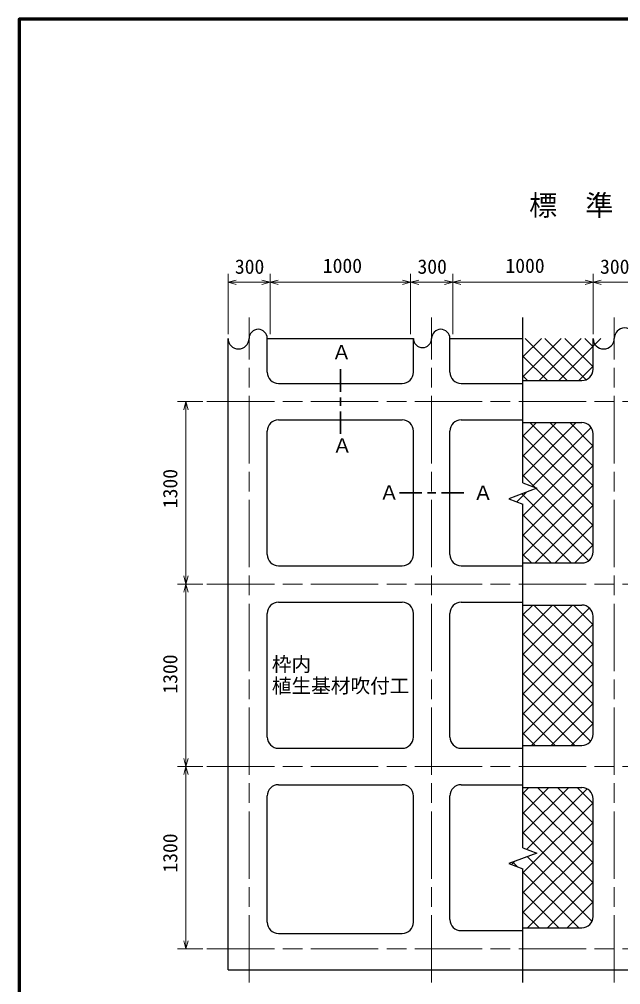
# Model space of a CAD drawing. Units: millimetres, scale not verified. Extents: x 400 to 16400, y 400 to 11650.
# Drawn here: x 400 to 4682, y 4601 to 11480 of the extents above; entities that cross this region are included whole.
import ezdxf
from ezdxf.enums import TextEntityAlignment as Align

# ---------------------------------------------------------------- set-up
doc = ezdxf.new("R2010")
doc.units = ezdxf.units.MM
doc.header["$LTSCALE"] = 40
doc.linetypes.add('CHAIN', pattern=[18.5, 12, -1.5, 3.5, -1.5])
for name, color, linetype, lineweight in [('C-BMK', 2, 'CHAIN', 13), ('C-STR', 1, 'Continuous', 25), ('C-STR-DIM', 1, 'Continuous', 13), ('C-TTL', 2, 'Continuous', 70)]:
    doc.layers.add(name, color=color, linetype=linetype, lineweight=lineweight)
doc.layers.add('C-BMK-TXT', color=3, linetype='Continuous')
doc.layers.add('C-TTL-TXT', color=7, linetype='Continuous')
doc.styles.add('ＭＳ ゴシック', font='')
doc.styles.get('ＭＳ ゴシック').set_extended_font_data('MS Gothic')

msp = doc.modelspace()

# ---------------------------------------------------------------- linework, layer by layer
at = {"layer": 'C-BMK'}
for p, q in [((2035.95, 4615.81), (2035.95, 9355.81)), ((3335.95, 4615.81), (3335.95, 9355.81)), ((4635.95, 4615.81), (4635.95, 9355.81)), ((1735.95, 8755.81), (5285.95, 8755.81)), ((1735.95, 7455.81), (5285.95, 7455.81)), ((1735.95, 6155.81), (5285.95, 6155.81)), ((1735.95, 4855.81), (5285.95, 4855.81))]:
    msp.add_line(p, q, dxfattribs=at)
at = {"layer": 'C-BMK', "color": 3, "linetype": 'Continuous', "lineweight": 35}
for p, q in [((2685.95, 8985.81), (2685.95, 8825.81)), ((2685.95, 8785.81), (2685.95, 8725.81)), ((2685.95, 8525.81), (2685.95, 8685.81)), ((3105.95, 8105.81), (3265.95, 8105.81)), ((3305.95, 8105.81), (3365.95, 8105.81)), ((3565.95, 8105.81), (3405.95, 8105.81))]:
    msp.add_line(p, q, dxfattribs=at)
at = {"layer": 'C-STR', "color": 7}
for p, q in [((3985.95, 8175.81), (3985.95, 9355.81)), ((1885.95, 4705.81), (1885.95, 9205.81)), ((2165.95, 8965.81), (2165.95, 9205.81)), ((2165.95, 9205.81), (3205.95, 9205.81)), ((3205.95, 8965.81), (3205.95, 9205.81)), ((3465.95, 8965.81), (3465.95, 9205.81)), ((3465.95, 9205.81), (3985.95, 9205.81)), ((4485.95, 8985.81), (4485.95, 9205.81)), ((2245.95, 8885.81), (3125.95, 8885.81)), ((3545.95, 8885.81), (3985.95, 8885.81)), ((3985.95, 8905.81), (4405.95, 8905.81)), ((2245.95, 8625.81), (3125.95, 8625.81)), ((3545.95, 8625.81), (3985.95, 8625.81)), ((3985.95, 8605.81), (4405.95, 8605.81)), ((2165.95, 7665.81), (2165.95, 8545.81)), ((3205.95, 7665.81), (3205.95, 8545.81)), ((3465.95, 7665.81), (3465.95, 8545.81)), ((4485.95, 7685.81), (4485.95, 8525.81)), ((4085.95, 8138.31), (3885.95, 8063.31)), ((3985.95, 8175.81), (4085.95, 8138.31)), ((3885.95, 8063.31), (3985.95, 8025.81)), ((3985.95, 5575.81), (3985.95, 8025.81)), ((2245.95, 7585.81), (3125.95, 7585.81)), ((3545.95, 7585.81), (3985.95, 7585.81)), ((3985.95, 7605.81), (4405.95, 7605.81)), ((2245.95, 7325.81), (3125.95, 7325.81)), ((3545.95, 7325.81), (3985.95, 7325.81)), ((3985.95, 7305.81), (4405.95, 7305.81)), ((2165.95, 6365.81), (2165.95, 7245.81)), ((3205.95, 6365.81), (3205.95, 7245.81)), ((3465.95, 6365.81), (3465.95, 7245.81)), ((4485.95, 6385.81), (4485.95, 7225.81)), ((2245.95, 6285.81), (3125.95, 6285.81)), ((3545.95, 6285.81), (3985.95, 6285.81)), ((3985.95, 6305.81), (4405.95, 6305.81)), ((2245.95, 6025.81), (3125.95, 6025.81)), ((3545.95, 6025.81), (3985.95, 6025.81)), ((3985.95, 6005.81), (4405.95, 6005.81)), ((2165.95, 5045.81), (2165.95, 5945.81)), ((3205.95, 5045.81), (3205.95, 5945.81)), ((3465.95, 5065.81), (3465.95, 5945.81)), ((4485.95, 5085.81), (4485.95, 5925.81)), ((3985.95, 5575.81), (4085.95, 5538.31)), ((4085.95, 5538.31), (3885.95, 5463.31)), ((3885.95, 5463.31), (3985.95, 5425.81)), ((3985.95, 4615.81), (3985.95, 5425.81)), ((2245.95, 4965.81), (3125.95, 4965.81)), ((3545.95, 4985.81), (3985.95, 4985.81)), ((3985.95, 5005.81), (4405.95, 5005.81)), ((1885.95, 4705.81), (5285.95, 4705.81))]:
    msp.add_line(p, q, dxfattribs=at)
at = {"layer": 'C-STR'}
for p, q in [((4117.57, 9205.81), (3985.95, 9074.18)), ((3985.95, 8932.76), (4258.99, 9205.81)), ((4301.63, 8905.81), (4001.63, 9205.81)), ((4400.41, 9205.81), (4100.41, 8905.81)), ((4143.06, 9205.81), (4436.85, 8912.01)), ((4241.84, 8905.81), (4485.95, 9149.92)), ((4481.79, 9008.5), (4284.48, 9205.81)), ((4425.9, 9205.81), (4481.79, 9149.92)), ((4485.95, 9149.92), (4541.84, 9205.81)), ((3985.95, 9080.07), (4160.21, 8905.81)), ((4485.95, 9008.5), (4383.26, 8905.81)), ((4018.79, 8905.81), (3985.95, 8938.65)), ((3985.95, 8602.24), (3989.52, 8605.81)), ((4083.26, 8605.81), (3985.95, 8508.5)), ((3985.95, 8367.08), (4224.68, 8605.81)), ((4366.1, 8605.81), (3985.95, 8225.65)), ((4485.95, 8155.81), (4035.95, 8605.81)), ((4177.37, 8605.81), (4481.79, 8301.39)), ((4481.79, 8442.81), (4318.79, 8605.81)), ((4052.55, 8150.83), (4472.27, 8570.55)), ((3985.95, 8514.38), (4485.95, 8014.38)), ((4485.95, 8442.81), (3985.95, 7942.81)), ((4485.95, 7872.96), (3985.95, 8372.96)), ((3985.95, 7801.39), (4485.95, 8301.39)), ((3985.95, 8231.54), (4075.13, 8142.36)), ((4485.95, 8159.97), (3985.95, 7659.97)), ((4081.03, 8136.46), (4485.95, 7731.54)), ((3943.46, 8041.74), (4012.47, 8110.75)), ((4454.13, 7621.94), (3978.18, 8097.89)), ((4073.21, 7605.81), (4485.95, 8018.55)), ((3985.95, 7948.7), (4328.84, 7605.81)), ((4485.95, 7877.13), (4214.63, 7605.81)), ((4187.42, 7605.81), (3985.95, 7807.28)), ((4356.05, 7605.81), (4481.79, 7731.54)), ((3985.95, 7665.86), (4046, 7605.81)), ((3985.95, 7235.7), (4056.05, 7305.81)), ((4197.47, 7305.81), (3985.95, 7094.28)), ((3985.95, 6952.86), (4338.89, 7305.81)), ((4063.16, 7305.81), (4485.95, 6883.01)), ((4481.79, 7028.6), (4204.58, 7305.81)), ((4346, 7305.81), (4481.79, 7170.02)), ((4459.63, 7285.12), (3985.95, 6811.44)), ((4485.95, 6741.59), (3985.95, 7241.59)), ((3985.95, 6670.02), (4485.95, 7170.02)), ((3985.95, 7100.17), (4481.79, 6604.33)), ((4485.95, 7028.6), (3985.95, 6528.6)), ((4485.95, 6458.75), (3985.95, 6958.75)), ((3985.95, 6387.18), (4485.95, 6887.18)), ((3985.95, 6817.33), (4467.98, 6335.29)), ((4485.95, 6745.75), (4046, 6305.81)), ((4356.05, 6305.81), (3985.95, 6675.91)), ((4187.42, 6305.81), (4485.95, 6604.33)), ((3985.95, 6534.48), (4214.63, 6305.81)), ((4485.95, 6462.91), (4328.84, 6305.81)), ((4073.21, 6305.81), (3985.95, 6393.06)), ((3985.95, 6308.34), (3988.49, 6305.81)), ((4028.84, 6005.81), (3985.95, 5962.91)), ((3985.95, 5821.49), (4170.26, 6005.81)), ((4311.68, 6005.81), (3985.95, 5680.07)), ((4012.97, 5565.67), (4443.66, 5996.36)), ((4485.95, 5610.22), (4090.36, 6005.81)), ((4231.79, 6005.81), (4481.79, 5755.81)), ((4485.95, 5893.06), (4373.21, 6005.81)), ((3985.95, 5968.8), (4485.95, 5468.8)), ((4485.95, 5897.23), (3985.95, 5397.23)), ((4485.95, 5327.38), (3985.95, 5827.38)), ((3985.95, 5255.81), (4485.95, 5755.81)), ((3985.95, 5685.96), (4485.95, 5185.96)), ((4485.95, 5614.38), (3985.95, 5114.38)), ((4478.46, 5052.02), (4017.75, 5512.73)), ((3903.88, 5456.58), (3925.4, 5478.1)), ((3914.9, 5474.16), (3949.64, 5439.42)), ((4018.79, 5005.81), (4485.95, 5472.96)), ((3985.95, 5403.11), (4383.26, 5005.81)), ((4481.79, 5327.38), (4160.21, 5005.81)), ((4241.84, 5005.81), (3985.95, 5261.69)), ((4301.63, 5005.81), (4485.95, 5190.12)), ((3985.95, 5120.27), (4100.41, 5005.81)), ((3985.95, 5005.88), (3986.02, 5005.81))]:
    msp.add_line(p, q, dxfattribs=at)
at = {"layer": 'C-STR', "color": 7}
for centre, radius, start, end in [((2100.95, 9205.81), 65, 0, 180), ((3400.95, 9205.81), 65, 0, 180), ((4710.95, 9205.81), 75, 0, 180), ((1960.95, 9205.81), 75, 180.00008, 0.00008), ((3270.95, 9205.81), 65, 180, 0), ((4560.95, 9205.81), 75, 180.00008, 0.00008), ((2245.95, 8965.81), 80, 180, 270), ((3125.95, 8965.81), 80, 270, 0), ((3545.95, 8965.81), 80, 180, 270), ((4405.95, 8985.81), 80, 270, 0), ((2245.95, 8545.81), 80, 90, 180), ((3125.95, 8545.81), 80, 0, 90), ((3545.95, 8545.81), 80, 90, 180), ((4405.95, 8525.81), 80, 0, 90), ((2245.95, 7665.81), 80, 180, 270), ((3125.95, 7665.81), 80, 270, 0), ((3545.95, 7665.81), 80, 180, 270), ((4405.95, 7685.81), 80, 270, 0), ((2245.95, 7245.81), 80, 90, 180), ((3125.95, 7245.81), 80, 0, 90), ((3545.95, 7245.81), 80, 90, 180), ((4405.95, 7225.81), 80, 0, 90), ((2245.95, 6365.81), 80, 180, 270), ((3125.95, 6365.81), 80, 270, 0), ((3545.95, 6365.81), 80, 180, 270), ((4405.95, 6385.81), 80, 270, 0), ((2245.95, 5945.81), 80, 90, 180), ((3125.95, 5945.81), 80, 0, 90), ((3545.95, 5945.81), 80, 90, 180), ((4405.95, 5925.81), 80, 0, 90), ((2245.95, 5045.81), 80, 180, 270), ((3125.95, 5045.81), 80, 270, 0), ((3545.95, 5065.81), 80, 180, 270), ((4405.95, 5085.81), 80, 270, 0)]:
    msp.add_arc(centre, radius, start, end, dxfattribs=at)
at = {"layer": 'C-STR-DIM'}
for p, q in [((1885.95, 9235.81), (1885.95, 9665.81)), ((2185.95, 9235.81), (2185.95, 9665.81)), ((3185.95, 9235.81), (3185.95, 9665.81)), ((3485.95, 9235.81), (3485.95, 9665.81)), ((4485.95, 9235.81), (4485.95, 9665.81)), ((1885.95, 9605.81), (1943.9, 9621.33)), ((1885.95, 9605.81), (1943.9, 9590.28)), ((1885.95, 9605.81), (2185.95, 9605.81)), ((2185.95, 9605.81), (2127.99, 9621.33)), ((2185.95, 9605.81), (2127.99, 9590.28)), ((2185.95, 9605.81), (2243.9, 9621.33)), ((2185.95, 9605.81), (2243.9, 9590.28)), ((2185.95, 9605.81), (3185.95, 9605.81)), ((3185.95, 9605.81), (3127.99, 9621.33)), ((3185.95, 9605.81), (3127.99, 9590.28)), ((3185.95, 9605.81), (3243.9, 9621.33)), ((3185.95, 9605.81), (3243.9, 9590.28)), ((3185.95, 9605.81), (3485.95, 9605.81)), ((3485.95, 9605.81), (3427.99, 9621.33)), ((3485.95, 9605.81), (3427.99, 9590.28)), ((3485.95, 9605.81), (3543.9, 9621.33)), ((3485.95, 9605.81), (3543.9, 9590.28)), ((3485.95, 9605.81), (4485.95, 9605.81)), ((4485.95, 9605.81), (4427.99, 9621.33)), ((4485.95, 9605.81), (4427.99, 9590.28)), ((4485.95, 9605.81), (4543.9, 9621.33)), ((4485.95, 9605.81), (4543.9, 9590.28)), ((4485.95, 9605.81), (4785.95, 9605.81)), ((1705.95, 8755.81), (1525.95, 8755.81)), ((1585.95, 8755.81), (1570.42, 8697.85)), ((1585.95, 8755.81), (1601.48, 8697.85)), ((1585.95, 7455.81), (1585.95, 8755.81)), ((1585.95, 7455.81), (1570.42, 7513.76)), ((1585.95, 7455.81), (1601.48, 7513.76)), ((1705.95, 7455.81), (1525.95, 7455.81)), ((1585.95, 7455.81), (1570.42, 7397.85)), ((1585.95, 7455.81), (1601.48, 7397.85)), ((1585.95, 6155.81), (1585.95, 7455.81)), ((1585.95, 6155.81), (1570.42, 6213.76)), ((1585.95, 6155.81), (1601.48, 6213.76)), ((1705.95, 6155.81), (1525.95, 6155.81)), ((1585.95, 6155.81), (1570.42, 6097.85)), ((1585.95, 6155.81), (1601.48, 6097.85)), ((1585.95, 4855.81), (1585.95, 6155.81)), ((1585.95, 4855.81), (1570.42, 4913.76)), ((1585.95, 4855.81), (1601.48, 4913.76)), ((1705.95, 4855.81), (1525.95, 4855.81))]:
    msp.add_line(p, q, dxfattribs=at)
at = {"layer": 'C-TTL'}
msp.add_lwpolyline([(400, 400), (16400, 400), (16400, 11480), (400, 11480)], close=True, dxfattribs=at)

# ---------------------------------------------------------------- texts
at = {"layer": 'C-BMK-TXT', "style": 'ＭＳ ゴシック'}
for p in [(2624.36, 9025.81), (2629.69, 8360.47), (2963.62, 8026.04), (3632.28, 8024.04)]:
    msp.add_text('Ａ', height=102.6, dxfattribs=at).set_placement(p, align=Align.BOTTOM_LEFT)
at = {"layer": 'C-BMK-TXT', "color": 7, "style": 'ＭＳ ゴシック'}
for s, p in [('枠内', (2197.88, 6802.02)), ('植生基材吹付工', (2197.88, 6648.69))]:
    msp.add_text(s, height=102.6, dxfattribs=at).set_placement(p, align=Align.BOTTOM_LEFT)
at = {"layer": 'C-STR-DIM', "color": 7, "style": 'ＭＳ ゴシック'}
for s, p in [('1000', (2561.22, 9642.16)), ('1000', (3861.44, 9642.16)), ('300', (1935.03, 9635.81)), ('300', (3235.03, 9635.81)), ('300', (4535.03, 9635.81))]:
    msp.add_text(s, height=102.6, dxfattribs=at).set_placement(p, align=Align.BOTTOM_LEFT)
for p in [(1555.95, 7996.61), (1555.95, 6674.79), (1555.95, 5399.51)]:
    msp.add_text('1300', height=102.6, rotation=90, dxfattribs=at).set_placement(p, align=Align.BOTTOM_LEFT)
at = {"layer": 'C-TTL-TXT', "style": 'ＭＳ ゴシック'}
msp.add_text('標\u3000準\u3000展\u3000開\u3000図', height=146.6, dxfattribs=at).set_placement((5829.84, 10154.65), align=Align.MIDDLE_RIGHT)

doc.saveas('drawing.dxf')
